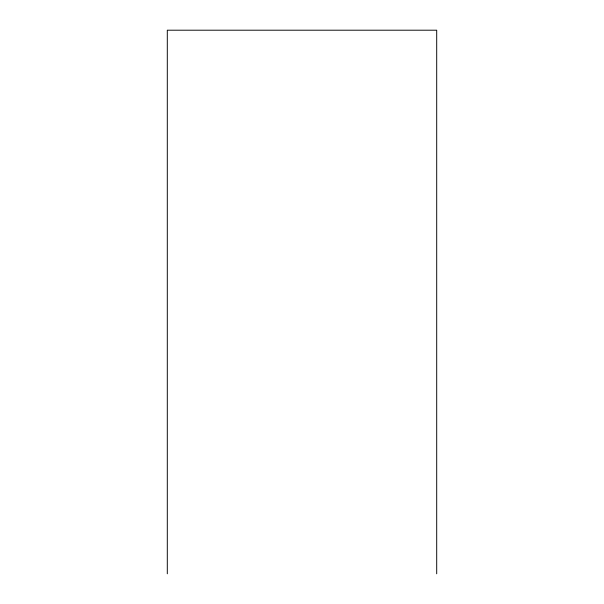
<?xml version="1.0" encoding="UTF-8"?>
<svg xmlns="http://www.w3.org/2000/svg" width="604" height="604" viewBox="0 0 604 604"><rect width="100%" height="100%" fill="white"/><g stroke="black" fill="none" stroke-linecap="round" stroke-linejoin="round"><path stroke-width="0.91" d="M436.7 573.8L436.7 30.2L167.3 30.2L167.3 573.8"/></g></svg>
